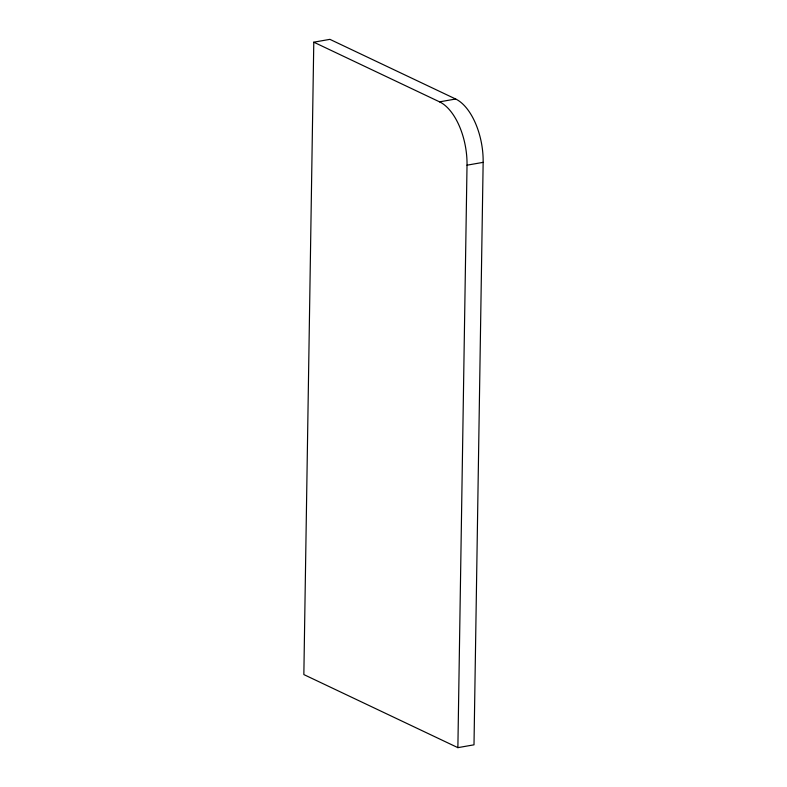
<?xml version="1.0" encoding="UTF-8"?>
<svg xmlns="http://www.w3.org/2000/svg" width="787" height="787" viewBox="0 0 787 787"><rect width="100%" height="100%" fill="white"/><g stroke="black" fill="none" stroke-linecap="round" stroke-linejoin="round"><path stroke-width="1.18" d="M313.787 42.183L303.851 674.577L457.877 747.65L474 744.817L483.149 162.348A52.267 27.191 80 0 0 455.673 99.014L329.91 39.35L313.787 42.183L439.549 101.848L455.673 99.014M457.877 747.65L467.025 165.181A52.267 27.191 80 0 0 439.549 101.848M467.025 165.181L483.149 162.348"/></g></svg>
